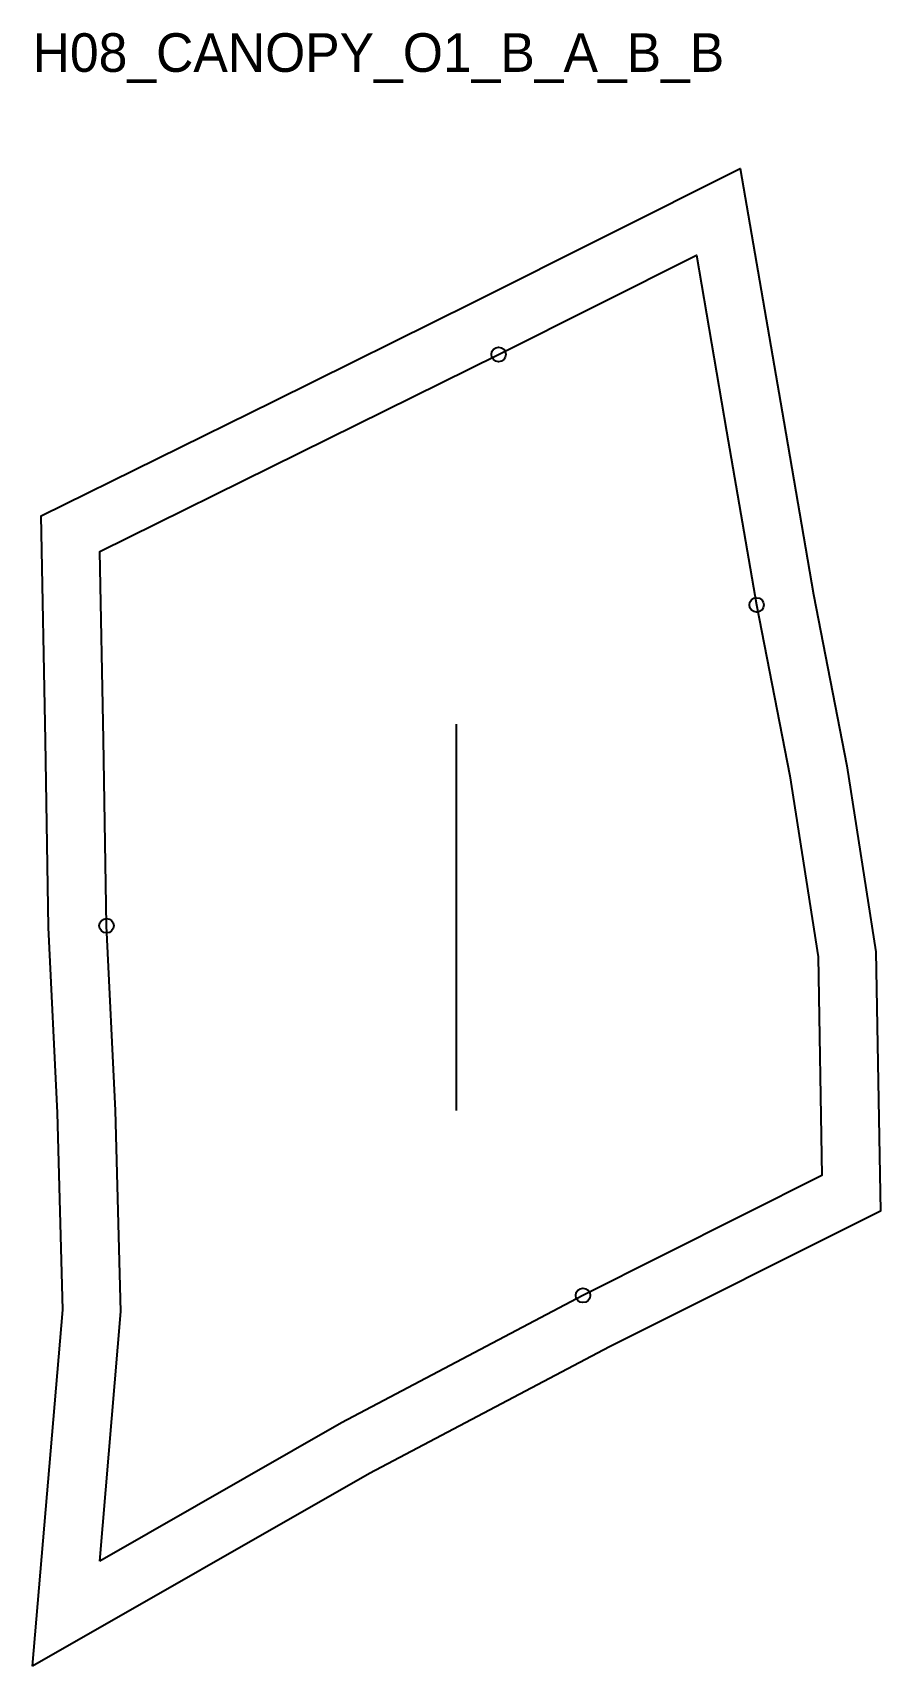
# Model space of a CAD drawing. Header units: millimetres. Extents: x -14 to 162, y -22 to 316.
import ezdxf

# ---------------------------------------------------------------- set-up
doc = ezdxf.new("R2010")
doc.units = ezdxf.units.MM
for name, color, linetype in [('CUT', 1, 'Continuous'), ('GRAIN', 3, 'Continuous'), ('ID', 7, 'Continuous'), ('NOTCH', 2, 'Continuous'), ('SEAM', 5, 'Continuous')]:
    doc.layers.add(name, color=color, linetype=linetype)

msp = doc.modelspace()

# ---------------------------------------------------------------- linework, layer by layer
at = {"layer": 'CUT'}
msp.add_lwpolyline([(-13.89, -21.77), (-7.63, 52.03), (-8.74, 92.85), (-10.58, 131.21), (-11.21, 169.94), (-12.15, 216.47), (36.1, 240.23), (77.31, 260.61), (132.75, 288.38), (141.75, 235.99), (147.93, 200.16), (154.84, 164.67), (160.85, 126.17), (161.77, 72.5), (105.64, 44.37), (55.88, 18.14), (-13.89, -21.77)], close=True, dxfattribs=at)
at = {"layer": 'GRAIN'}
msp.add_line((73.94, 93.3), (73.94, 173.3), dxfattribs=at)
at = {"layer": 'NOTCH'}
for centre in [(82.66, 249.87), (136.13, 198), (1.42, 131.59), (100.15, 55.04)]:
    msp.add_circle(centre, 1.5, dxfattribs=at)
at = {"layer": 'SEAM'}
msp.add_lwpolyline([(0, 0), (4.39, 51.69), (3.25, 93.3), (1.42, 131.59), (0.79, 170.16), (0, 209.07), (41.41, 229.47), (82.66, 249.87), (123.66, 270.41), (129.92, 233.95), (136.13, 198), (143.02, 162.6), (148.87, 125.14), (149.64, 79.84), (100.15, 55.04), (50.1, 28.66)], close=True, dxfattribs=at)

# ---------------------------------------------------------------- texts
at = {"layer": 'ID'}
msp.add_text('H08_CANOPY_O1_B_A_B_B', height=8, dxfattribs=at).set_placement((-13.89, 308.38))

doc.saveas('drawing.dxf')
